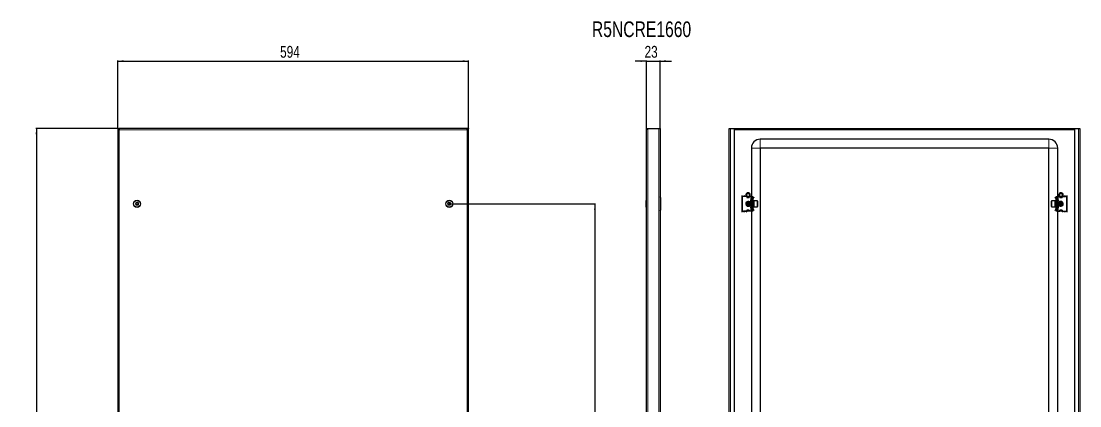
# Model space of a CAD drawing. Header units: millimetres. Extents: x -191 to 1603, y -702 to 1192.
# Drawn here: x -191 to 1603, y 541 to 1192 of the extents above; entities that cross this region are included whole.
import ezdxf

# ---------------------------------------------------------------- set-up
doc = ezdxf.new("R2010")
doc.units = ezdxf.units.MM
doc.layers.add('FORMAT', color=7, linetype='Continuous')
doc.styles.add('SLDTEXTSTYLE0', font='TXT', dxfattribs={"width": 0.75})
doc.dimstyles.new('SLDDIMSTYLE0', dxfattribs={"dimtxt": 20, "dimasz": 10, "dimexe": 0, "dimexo": 0.0625, "dimgap": 5, "dimtad": 2, "dimdec": 1, "dimrnd": 1e-09, "dimzin": 12, "dimdsep": 46, "dimtxsty": 'SLDTEXTSTYLE0', "dimsah": 1, "dimcen": 0.09, "dimadec": 0, "dimazin": 3, "dimtfac": 1, "dimtmove": 0, "dimatfit": 0, "dimfxl": 0, "dimfrac": 2, "dimtolj": 1, "dimtzin": 12, "dimarcsym": 0})
doc.dimstyles.new('SLDDIMSTYLE1', dxfattribs={"dimtxt": 20, "dimasz": 10, "dimexe": 0, "dimexo": 0.0625, "dimgap": 5, "dimtad": 2, "dimdec": 1, "dimrnd": 1e-09, "dimzin": 12, "dimdsep": 46, "dimtxsty": 'SLDTEXTSTYLE0', "dimsah": 1, "dimcen": 0.09, "dimadec": 0, "dimazin": 3, "dimtfac": 1, "dimtofl": 0, "dimtmove": 0, "dimatfit": 3, "dimfxl": 0, "dimfrac": 2, "dimtolj": 1, "dimtzin": 12, "dimarcsym": 0})

# ---------------------------------------------------------------- blocks, each defined once
blk = doc.blocks.new('_D')
at = {"layer": 'FORMAT'}
for p, q in [((868.5, 1124.4), (849.3, 1124.4)), ((868.5, 1008.1), (868.5, 1125.4)), ((868.5, 1124.4), (891.5, 1124.4)), ((891.5, 1010.2), (891.5, 1125.4)), ((891.5, 1124.4), (910.7, 1124.4))]:
    blk.add_line(p, q, dxfattribs=at)
for points in [[(868.5, 1124.4), (858.5, 1125.9), (858.5, 1122.8)], [(891.5, 1124.4), (901.5, 1122.8), (901.5, 1125.9)]]:
    blk.add_solid(points, dxfattribs=at)
at = {"layer": 'FORMAT', "insert": (865.2, 1150.1), "char_height": 20, "attachment_point": 1, "style": 'SLDTEXTSTYLE0'}
blk.add_mtext('23', dxfattribs=at)
blk = doc.blocks.new('_D_1')
at = {"layer": 'FORMAT'}
for p, q in [((-27, 1010.2), (-166, 1010.2)), ((-165, 1010.2), (-165, -544.8)), ((-27, -544.8), (-166, -544.8))]:
    blk.add_line(p, q, dxfattribs=at)
for points in [[(-165, 1010.2), (-166.6, 1000.2), (-163.5, 1000.2)], [(-165, -544.8), (-163.5, -534.8), (-166.6, -534.8)]]:
    blk.add_solid(points, dxfattribs=at)
at = {"layer": 'FORMAT', "insert": (-190.8, 203.1), "char_height": 20, "attachment_point": 1, "rotation": 90, "style": 'SLDTEXTSTYLE0'}
blk.add_mtext('1555', dxfattribs=at)
blk = doc.blocks.new('_D_2')
at = {"layer": 'FORMAT'}
for p, q in [((-27, 1010.2), (-27, 1125.4)), ((-27, 1124.4), (567, 1124.4)), ((567, 1010.2), (567, 1125.4))]:
    blk.add_line(p, q, dxfattribs=at)
for points in [[(-27, 1124.4), (-17, 1122.8), (-17, 1125.9)], [(567, 1124.4), (557, 1125.9), (557, 1122.8)]]:
    blk.add_solid(points, dxfattribs=at)
at = {"layer": 'FORMAT', "insert": (247.8, 1150.1), "char_height": 20, "attachment_point": 1, "style": 'SLDTEXTSTYLE0'}
blk.add_mtext('594', dxfattribs=at)
blk = doc.blocks.new('_D_3')
at = {"layer": 'FORMAT'}
for p, q in [((534.5, 882.7), (782.1, 882.7)), ((781.1, 882.7), (781.1, -417.3)), ((534.5, -417.3), (782.1, -417.3))]:
    blk.add_line(p, q, dxfattribs=at)
for points in [[(781.1, 882.7), (779.6, 872.7), (782.7, 872.7)], [(781.1, -417.3), (782.7, -407.3), (779.6, -407.3)]]:
    blk.add_solid(points, dxfattribs=at)
at = {"layer": 'FORMAT', "insert": (755.4, 203.1), "char_height": 20, "attachment_point": 1, "rotation": 90, "style": 'SLDTEXTSTYLE0'}
blk.add_mtext('1300', dxfattribs=at)

msp = doc.modelspace()

# ---------------------------------------------------------------- linework, layer by layer
at = {"color": 7, "linetype": 'Continuous', "lineweight": 25}
for p, q in [((-27.04, 1010.2), (-27.04, -544.8)), ((-27.04, 1010.2), (-25.54, 1010.2)), ((-25.34, 1010.2), (-25.54, 1010.2)), ((-25.34, 1009.09), (-25.34, 1010.2)), ((565.26, 1010.2), (-25.34, 1010.2)), ((565.26, 1009.08), (565.26, 1010.2)), ((565.46, 1010.2), (565.26, 1010.2)), ((565.46, 1010.2), (566.96, 1010.2)), ((566.96, -544.8), (566.96, 1010.2)), ((868.5, -542.7), (868.5, 1008.1)), ((870.6, 1010.2), (889.4, 1010.2)), ((889.4, 1010.2), (891.5, 1010.2)), ((891.5, 1010.2), (891.5, -544.8)), ((1008.66, 1010.2), (1010.76, 1010.2)), ((1008.66, -544.8), (1008.66, 1010.2)), ((1010.76, 1010.2), (1017.16, 1010.2)), ((1017.16, 1010.2), (1017.16, -544.8)), ((1017.16, 1010.2), (1594.16, 1010.2)), ((1017.16, 1008.7), (1594.16, 1008.7)), ((1594.16, -544.8), (1594.16, 1010.2)), ((1594.16, 1010.2), (1600.56, 1010.2)), ((1600.56, 1010.2), (1602.66, 1010.2)), ((1602.66, 1010.2), (1602.66, -544.8)), ((1550.16, 992.2), (1061.16, 992.2)), ((1046.16, 977.2), (1046.16, 895.2)), ((1061.16, 977.2), (1061.16, -511.8)), ((1550.16, 977.2), (1061.16, 977.2)), ((1550.16, -511.8), (1550.16, 977.2)), ((1565.16, 895.2), (1565.16, 977.2)), ((868.5, 888.49), (868.2, 888.49)), ((868.2, 876.92), (868.2, 888.49)), ((892, 893.2), (892, 872.2)), ((1030.16, 895.45), (1030.16, 869.95)), ((1030.66, 893.2), (1030.66, 872.2)), ((1038.66, 895.2), (1032.66, 895.2)), ((1038.66, 895.2), (1038.66, 893.2)), ((1038.86, 894.41), (1038.66, 894.53)), ((1038.66, 893.2), (1042.66, 893.2)), ((1038.86, 893.2), (1038.86, 894.41)), ((1038.91, 894.82), (1039.24, 895.06)), ((1039.41, 894.82), (1038.91, 894.47)), ((1038.91, 894.47), (1038.91, 894.82)), ((1038.91, 893.55), (1038.91, 894.47)), ((1038.91, 893.2), (1038.91, 893.55)), ((1039.41, 894.97), (1039.41, 894.82)), ((1039.41, 894.82), (1039.81, 894.82)), ((1040.14, 880.14), (1040.97, 879.95)), ((1041.21, 885.7), (1040.66, 885.15)), ((1040.66, 885.15), (1040.66, 880.25)), ((1040.66, 880.25), (1041.21, 879.7)), ((1041.27, 885.7), (1041.21, 885.7)), ((1041.21, 885.7), (1041.21, 879.7)), ((1041.21, 879.7), (1041.27, 879.7)), ((1041.66, 885.15), (1041.27, 885.7)), ((1041.27, 885.7), (1041.27, 881.55)), ((1041.27, 881.55), (1041.27, 879.7)), ((1041.27, 879.7), (1041.66, 880.25)), ((1041.45, 879.96), (1041.82, 880.02)), ((1041.5, 894.82), (1041.91, 894.82)), ((1042.05, 885.7), (1041.66, 885.15)), ((1041.66, 885.15), (1041.66, 881.77)), ((1041.66, 881.77), (1041.66, 880.25)), ((1041.66, 880.25), (1042.05, 879.7)), ((1041.91, 894.82), (1041.91, 894.97)), ((1042.41, 894.47), (1041.91, 894.82)), ((1042.27, 885.7), (1042.05, 885.7)), ((1042.05, 885.7), (1042.05, 881.55)), ((1042.05, 881.55), (1042.05, 879.7)), ((1042.05, 879.7), (1042.27, 879.7)), ((1042.08, 895.06), (1042.41, 894.82)), ((1042.66, 885.15), (1042.27, 885.7)), ((1042.27, 885.7), (1042.27, 881.55)), ((1042.27, 881.55), (1042.27, 879.7)), ((1042.27, 879.7), (1042.66, 880.25)), ((1042.41, 894.82), (1042.41, 894.47)), ((1042.66, 894.53), (1042.41, 894.38)), ((1042.41, 894.47), (1042.41, 893.55)), ((1042.41, 893.55), (1042.41, 893.2)), ((1042.49, 885.39), (1042.73, 885.25)), ((1042.73, 880.15), (1042.49, 880.01)), ((1042.66, 893.2), (1042.66, 895.2)), ((1045.16, 895.2), (1042.66, 895.2)), ((1043.05, 885.7), (1042.66, 885.15)), ((1042.66, 885.15), (1042.66, 881.77)), ((1042.66, 881.77), (1042.66, 880.25)), ((1042.66, 880.25), (1043.05, 879.7)), ((1043.27, 885.7), (1043.05, 885.7)), ((1043.05, 885.7), (1043.05, 881.55)), ((1043.05, 881.55), (1043.05, 879.7)), ((1043.05, 879.7), (1043.27, 879.7)), ((1043.66, 885.15), (1043.27, 885.7)), ((1043.27, 885.7), (1043.27, 881.55)), ((1043.27, 881.55), (1043.27, 879.7)), ((1043.27, 879.7), (1043.66, 880.25)), ((1044.05, 885.7), (1043.66, 885.15)), ((1043.66, 885.15), (1043.66, 881.77)), ((1043.66, 881.77), (1043.66, 880.25)), ((1043.66, 880.25), (1044.05, 879.7)), ((1044.27, 885.7), (1044.05, 885.7)), ((1044.05, 885.7), (1044.05, 881.55)), ((1044.05, 881.55), (1044.05, 879.7)), ((1044.05, 879.7), (1044.27, 879.7)), ((1044.66, 885.15), (1044.27, 885.7)), ((1044.27, 885.7), (1044.27, 881.55)), ((1044.27, 881.55), (1044.27, 879.7)), ((1044.27, 879.7), (1044.66, 880.25)), ((1044.66, 889.7), (1044.66, 887.7)), ((1045.16, 889.7), (1044.66, 889.7)), ((1044.66, 887.95), (1045.66, 887.95)), ((1044.66, 887.7), (1046.33, 886.73)), ((1046.16, 886.7), (1044.66, 886.7)), ((1044.66, 886.7), (1044.66, 878.7)), ((1046.66, 895.2), (1045.16, 895.2)), ((1046.66, 889.7), (1045.16, 889.7)), ((1045.66, 887.95), (1046.16, 887.95)), ((1046.16, 887.95), (1046.16, 886.83)), ((1046.66, 895.2), (1048.66, 895.2)), ((1046.66, 893.2), (1046.66, 895.2)), ((1046.66, 893.2), (1046.66, 872.2)), ((1047.66, 872.2), (1047.66, 893.2)), ((1048.66, 895.2), (1048.66, 894.93)), ((1048.66, 894.93), (1048.66, 870.47)), ((1048.66, 894.11), (1048.87, 893.91)), ((1049.16, 891.45), (1048.66, 891.45)), ((1049.16, 887.95), (1048.66, 887.95)), ((1049.05, 885.7), (1048.66, 885.15)), ((1048.66, 880.25), (1049.05, 879.7)), ((1049.27, 885.7), (1049.05, 885.7)), ((1049.05, 885.7), (1049.05, 881.55)), ((1049.05, 881.55), (1049.05, 879.7)), ((1049.05, 879.7), (1049.27, 879.7)), ((1049.16, 893.2), (1049.16, 892.74)), ((1049.16, 887.95), (1049.16, 891.45)), ((1049.16, 885.7), (1049.16, 887.95)), ((1049.16, 877.45), (1049.16, 879.7)), ((1049.24, 892.86), (1050.22, 893.84)), ((1049.6, 892.51), (1049.24, 892.86)), ((1049.66, 885.15), (1049.27, 885.7)), ((1049.27, 885.7), (1049.27, 881.55)), ((1049.27, 881.55), (1049.27, 879.7)), ((1049.27, 879.7), (1049.66, 880.25)), ((1049.6, 892.51), (1050.57, 893.49)), ((1050.05, 885.7), (1049.66, 885.15)), ((1049.66, 885.15), (1049.66, 881.77)), ((1049.66, 881.77), (1049.66, 880.25)), ((1049.66, 880.25), (1050.05, 879.7)), ((1050.41, 885.7), (1050.05, 885.7)), ((1050.05, 885.7), (1050.05, 881.55)), ((1050.05, 881.55), (1050.05, 879.7)), ((1050.05, 879.7), (1050.41, 879.7)), ((1050.22, 893.84), (1050.57, 893.49)), ((1056.06, 887.7), (1050.66, 887.7)), ((1050.66, 887.7), (1050.66, 877.7)), ((1056.66, 887.1), (1056.66, 878.3)), ((1554.66, 886.77), (1554.66, 887.1)), ((1554.66, 878.3), (1554.66, 886.77)), ((1560.66, 887.7), (1555.26, 887.7)), ((1560.66, 887.32), (1560.66, 887.7)), ((1560.66, 877.7), (1560.66, 887.32)), ((1561.1, 893.84), (1560.74, 893.49)), ((1561.72, 892.51), (1560.74, 893.49)), ((1561.27, 885.7), (1560.91, 885.7)), ((1560.91, 879.7), (1561.27, 879.7)), ((1562.07, 892.86), (1561.1, 893.84)), ((1561.66, 885.15), (1561.27, 885.7)), ((1561.27, 881.55), (1561.27, 885.7)), ((1561.27, 879.7), (1561.27, 881.55)), ((1561.27, 879.7), (1561.66, 880.25)), ((1562.05, 885.7), (1561.66, 885.15)), ((1561.66, 881.77), (1561.66, 885.15)), ((1561.66, 880.25), (1561.66, 881.77)), ((1561.66, 880.25), (1562.05, 879.7)), ((1561.72, 892.51), (1562.07, 892.86)), ((1562.27, 885.7), (1562.05, 885.7)), ((1562.05, 881.55), (1562.05, 885.7)), ((1562.05, 879.7), (1562.05, 881.55)), ((1562.05, 879.7), (1562.27, 879.7)), ((1562.16, 893.2), (1562.16, 892.81)), ((1562.16, 891.45), (1562.66, 891.45)), ((1562.16, 891.45), (1562.16, 887.95)), ((1562.66, 887.95), (1562.16, 887.95)), ((1562.16, 887.95), (1562.16, 885.7)), ((1562.16, 879.7), (1562.16, 877.45)), ((1562.66, 885.15), (1562.27, 885.7)), ((1562.27, 881.55), (1562.27, 885.7)), ((1562.27, 879.7), (1562.27, 881.55)), ((1562.27, 879.7), (1562.66, 880.25)), ((1562.45, 893.91), (1562.66, 894.11)), ((1562.66, 895.2), (1564.66, 895.2)), ((1562.66, 894.93), (1562.66, 895.2)), ((1562.66, 870.47), (1562.66, 894.93)), ((1563.66, 893.2), (1563.66, 872.2)), ((1564.66, 895.2), (1564.66, 893.2)), ((1564.66, 895.2), (1566.16, 895.2)), ((1564.66, 872.2), (1564.66, 893.2)), ((1566.16, 889.7), (1564.66, 889.7)), ((1564.98, 886.73), (1566.66, 887.7)), ((1565.16, 886.83), (1565.16, 887.95)), ((1565.16, 887.95), (1565.66, 887.95)), ((1566.66, 886.7), (1565.16, 886.7)), ((1565.66, 887.95), (1566.66, 887.95)), ((1566.16, 895.2), (1568.66, 895.2)), ((1566.66, 889.7), (1566.16, 889.7)), ((1566.66, 887.7), (1566.66, 889.7)), ((1566.66, 878.7), (1566.66, 886.7)), ((1567.05, 885.7), (1566.66, 885.15)), ((1566.66, 880.25), (1567.05, 879.7)), ((1567.27, 885.7), (1567.05, 885.7)), ((1567.05, 881.55), (1567.05, 885.7)), ((1567.05, 879.7), (1567.05, 881.55)), ((1567.05, 879.7), (1567.27, 879.7)), ((1567.66, 885.15), (1567.27, 885.7)), ((1567.27, 881.55), (1567.27, 885.7)), ((1567.27, 879.7), (1567.27, 881.55)), ((1567.27, 879.7), (1567.66, 880.25)), ((1568.05, 885.7), (1567.66, 885.15)), ((1567.66, 881.77), (1567.66, 885.15)), ((1567.66, 880.25), (1567.66, 881.77)), ((1567.66, 880.25), (1568.05, 879.7)), ((1568.27, 885.7), (1568.05, 885.7)), ((1568.05, 881.55), (1568.05, 885.7)), ((1568.05, 879.7), (1568.05, 881.55)), ((1568.05, 879.7), (1568.27, 879.7)), ((1568.66, 885.15), (1568.27, 885.7)), ((1568.27, 881.55), (1568.27, 885.7)), ((1568.27, 879.7), (1568.27, 881.55)), ((1568.27, 879.7), (1568.66, 880.25)), ((1568.58, 885.25), (1568.83, 885.39)), ((1568.83, 880.01), (1568.58, 880.15)), ((1568.66, 895.2), (1568.66, 893.2)), ((1568.91, 894.38), (1568.66, 894.53)), ((1568.66, 893.2), (1572.66, 893.2)), ((1569.05, 885.7), (1568.66, 885.15)), ((1568.66, 881.77), (1568.66, 885.15)), ((1568.66, 880.25), (1568.66, 881.77)), ((1568.66, 880.25), (1569.05, 879.7)), ((1568.91, 894.82), (1569.24, 895.06)), ((1569.41, 894.82), (1568.91, 894.47)), ((1568.91, 894.47), (1568.91, 894.82)), ((1568.91, 893.55), (1568.91, 894.47)), ((1568.91, 893.2), (1568.91, 893.55)), ((1569.27, 885.7), (1569.05, 885.7)), ((1569.05, 881.55), (1569.05, 885.7)), ((1569.05, 879.7), (1569.05, 881.55)), ((1569.05, 879.7), (1569.27, 879.7)), ((1569.66, 885.15), (1569.27, 885.7)), ((1569.27, 881.55), (1569.27, 885.7)), ((1569.27, 879.7), (1569.27, 881.55)), ((1569.27, 879.7), (1569.66, 880.25)), ((1569.41, 894.97), (1569.41, 894.82)), ((1569.41, 894.82), (1569.81, 894.82)), ((1569.5, 880.02), (1569.87, 879.96)), ((1570.05, 885.7), (1569.66, 885.15)), ((1569.66, 881.77), (1569.66, 885.15)), ((1569.66, 880.25), (1569.66, 881.77)), ((1569.66, 880.25), (1570.05, 879.7)), ((1570.1, 885.7), (1570.05, 885.7)), ((1570.05, 881.55), (1570.05, 885.7)), ((1570.05, 879.7), (1570.05, 881.55)), ((1570.05, 879.7), (1570.1, 879.7)), ((1570.66, 885.15), (1570.1, 885.7)), ((1570.1, 885.47), (1570.1, 885.7)), ((1570.1, 879.7), (1570.1, 885.47)), ((1570.1, 879.7), (1570.66, 880.25)), ((1570.35, 879.95), (1571.18, 880.14)), ((1570.66, 884.96), (1570.66, 885.15)), ((1570.66, 880.25), (1570.66, 884.96)), ((1571.5, 894.82), (1571.91, 894.82)), ((1571.91, 894.82), (1571.91, 894.97)), ((1572.41, 894.47), (1571.91, 894.82)), ((1572.08, 895.06), (1572.41, 894.82)), ((1572.41, 894.82), (1572.41, 894.47)), ((1572.41, 894.47), (1572.41, 893.55)), ((1572.41, 893.55), (1572.41, 893.2)), ((1572.66, 894.53), (1572.46, 894.41)), ((1572.46, 894.41), (1572.46, 893.2)), ((1572.66, 893.2), (1572.66, 895.2)), ((1572.66, 895.2), (1578.66, 895.2)), ((1580.66, 872.2), (1580.66, 893.2)), ((1581.16, 869.95), (1581.16, 895.45)), ((868.2, 876.92), (868.5, 876.92)), ((1038.66, 870.2), (1032.66, 870.2)), ((1038.16, 870.2), (1038.16, 869.95)), ((1042.66, 872.2), (1038.66, 872.2)), ((1038.66, 872.2), (1038.66, 870.2)), ((1038.66, 870.32), (1038.86, 870.32)), ((1038.86, 870.32), (1038.86, 872.2)), ((1038.91, 871.85), (1038.91, 872.2)), ((1038.91, 870.93), (1038.91, 871.85)), ((1038.91, 870.93), (1039.41, 870.58)), ((1038.91, 870.58), (1038.91, 870.93)), ((1039.41, 870.23), (1038.91, 870.58)), ((1041.91, 870.58), (1039.41, 870.58)), ((1039.41, 870.58), (1039.41, 870.23)), ((1041.91, 870.23), (1039.41, 870.23)), ((1041.91, 870.58), (1042.41, 870.93)), ((1041.91, 870.23), (1041.91, 870.58)), ((1042.41, 870.58), (1041.91, 870.23)), ((1042.41, 872.2), (1042.41, 871.85)), ((1042.41, 871.85), (1042.41, 870.93)), ((1042.41, 870.93), (1042.41, 870.58)), ((1042.66, 870.2), (1042.66, 872.2)), ((1045.16, 870.2), (1042.66, 870.2)), ((1044.66, 878.7), (1046.16, 878.7)), ((1046.33, 878.67), (1044.66, 877.7)), ((1044.66, 877.7), (1044.66, 875.7)), ((1045.66, 877.45), (1044.66, 877.45)), ((1044.66, 875.7), (1045.16, 875.7)), ((1045.16, 875.7), (1046.66, 875.7)), ((1046.66, 870.2), (1045.16, 870.2)), ((1046.16, 877.45), (1045.66, 877.45)), ((1046.16, 878.57), (1046.16, 877.45)), ((1046.16, 870.2), (1046.16, 520.2)), ((1046.66, 870.2), (1046.66, 872.2)), ((1048.66, 870.2), (1046.66, 870.2)), ((1048.66, 877.45), (1049.16, 877.45)), ((1049.16, 873.95), (1048.66, 873.95)), ((1048.87, 871.49), (1048.66, 871.29)), ((1048.66, 870.47), (1048.66, 870.2)), ((1049.16, 873.95), (1049.16, 877.45)), ((1049.16, 872.2), (1049.16, 872.59)), ((1049.6, 872.89), (1049.24, 872.54)), ((1049.24, 872.54), (1050.22, 871.56)), ((1049.6, 872.89), (1050.57, 871.91)), ((1050.22, 871.56), (1050.57, 871.91)), ((1050.66, 877.7), (1056.06, 877.7)), ((1555.26, 877.7), (1560.66, 877.7)), ((1561.72, 872.89), (1560.74, 871.91)), ((1561.1, 871.56), (1560.74, 871.91)), ((1562.07, 872.54), (1561.1, 871.56)), ((1561.72, 872.89), (1562.07, 872.54)), ((1562.16, 877.45), (1562.66, 877.45)), ((1562.16, 877.45), (1562.16, 873.95)), ((1562.16, 873.95), (1562.66, 873.95)), ((1562.16, 872.2), (1562.16, 872.66)), ((1562.66, 871.29), (1562.45, 871.49)), ((1562.66, 870.2), (1562.66, 870.47)), ((1564.66, 870.2), (1562.66, 870.2)), ((1564.66, 875.7), (1566.16, 875.7)), ((1564.66, 872.2), (1564.66, 870.2)), ((1564.66, 870.2), (1566.16, 870.2)), ((1566.66, 877.7), (1564.98, 878.67)), ((1565.16, 878.7), (1566.66, 878.7)), ((1565.16, 877.45), (1565.16, 878.57)), ((1565.66, 877.45), (1565.16, 877.45)), ((1565.16, 520.2), (1565.16, 870.2)), ((1566.66, 877.45), (1565.66, 877.45)), ((1566.16, 875.7), (1566.66, 875.7)), ((1566.16, 870.2), (1568.66, 870.2)), ((1566.66, 875.7), (1566.66, 877.7)), ((1572.66, 872.2), (1568.66, 872.2)), ((1568.66, 872.2), (1568.66, 870.2)), ((1568.91, 871.85), (1568.91, 872.2)), ((1568.91, 870.93), (1568.91, 871.85)), ((1568.91, 870.58), (1568.91, 870.93)), ((1568.91, 870.93), (1569.41, 870.58)), ((1569.41, 870.23), (1568.91, 870.58)), ((1569.41, 870.58), (1569.41, 870.23)), ((1571.91, 870.58), (1569.41, 870.58)), ((1571.91, 870.23), (1569.41, 870.23)), ((1571.91, 870.58), (1572.41, 870.93)), ((1571.91, 870.23), (1571.91, 870.58)), ((1572.41, 870.58), (1571.91, 870.23)), ((1572.41, 872.2), (1572.41, 871.85)), ((1572.41, 871.85), (1572.41, 870.93)), ((1572.41, 870.93), (1572.41, 870.58)), ((1572.46, 872.2), (1572.46, 870.32)), ((1572.46, 870.32), (1572.66, 870.32)), ((1572.66, 870.2), (1572.66, 872.2)), ((1572.66, 870.2), (1578.66, 870.2)), ((1573.16, 869.95), (1573.16, 870.2))]:
    msp.add_line(p, q, dxfattribs=at)
at = {"color": 8, "linetype": 'Continuous', "lineweight": 18}
for p, q in [((-24.94, 1008.1), (-24.94, -542.7)), ((564.86, 1008.1), (-24.94, 1008.1)), ((564.86, -542.7), (564.86, 1008.1)), ((870.6, -544.8), (870.6, 1010.2)), ((889.4, -544.8), (889.4, 1010.2)), ((1010.76, 1010.2), (1010.76, -544.8)), ((1017.16, 1008.1), (1594.16, 1008.1)), ((1600.56, 1010.2), (1600.56, -544.8)), ((1061.16, 977.2), (1061.16, 992.2)), ((1550.16, 977.2), (1550.16, 992.2)), ((1061.16, 977.2), (1046.16, 977.2)), ((1550.16, 977.2), (1565.16, 977.2)), ((1030.16, 895.45), (1034.16, 895.45)), ((1034.16, 895.45), (1037.66, 895.45)), ((1042.41, 893.55), (1038.91, 893.55)), ((1045.16, 895.2), (1045.16, 889.7)), ((1045.66, 889.7), (1045.66, 887.95)), ((1046.16, 878.7), (1046.16, 886.7)), ((1047.66, 893.2), (1046.66, 893.2)), ((1048.66, 893.7), (1048.87, 893.91)), ((1048.66, 893.2), (1049.16, 893.2)), ((1050.41, 885.47), (1050.41, 885.7)), ((1050.41, 879.7), (1050.41, 885.47)), ((1056.06, 877.7), (1056.06, 887.7)), ((1555.26, 887.7), (1555.26, 887.32)), ((1555.26, 887.32), (1555.26, 877.7)), ((1560.91, 885.7), (1560.91, 879.7)), ((1562.66, 893.2), (1562.16, 893.2)), ((1562.66, 893.7), (1562.45, 893.91)), ((1564.66, 893.2), (1563.66, 893.2)), ((1565.16, 886.7), (1565.16, 878.7)), ((1565.66, 887.95), (1565.66, 889.7)), ((1566.16, 889.7), (1566.16, 895.2)), ((1572.41, 893.55), (1568.91, 893.55)), ((1573.66, 895.45), (1577.16, 895.45)), ((1581.16, 895.45), (1577.16, 895.45)), ((1030.16, 869.95), (1034.16, 869.95)), ((1038.16, 869.95), (1034.16, 869.95)), ((1038.91, 871.85), (1042.41, 871.85)), ((1045.16, 875.7), (1045.16, 870.2)), ((1045.66, 877.45), (1045.66, 875.7)), ((1046.66, 872.2), (1047.66, 872.2)), ((1048.66, 872.2), (1049.16, 872.2)), ((1048.66, 871.7), (1048.87, 871.49)), ((1562.66, 872.2), (1562.16, 872.2)), ((1562.66, 871.7), (1562.45, 871.49)), ((1563.66, 872.2), (1564.66, 872.2)), ((1565.66, 875.7), (1565.66, 877.45)), ((1566.16, 870.2), (1566.16, 875.7)), ((1568.91, 871.85), (1572.41, 871.85)), ((1577.16, 869.95), (1573.16, 869.95)), ((1581.16, 869.95), (1577.16, 869.95))]:
    msp.add_line(p, q, dxfattribs=at)
at = {"color": 7, "linetype": 'Continuous', "lineweight": 25, "flags": 128}
for points in [[(1041.82, 885.38), (1041.69, 885.41), (1041.45, 885.44)], [(1569.87, 885.44), (1569.62, 885.41), (1569.5, 885.38)]]:
    msp.add_lwpolyline(points, dxfattribs=at)
at = {"color": 7, "linetype": 'Continuous', "lineweight": 25}
for centre, radius in [((1040.66, 897.7), 3), ((1040.66, 897.7), 2.5), ((1570.66, 897.7), 3), ((1570.66, 897.7), 2.5), ((5.46, 882.7), 6), ((5.46, 882.7), 5.78), ((5.46, 882.7), 1.85), ((534.46, 882.7), 6), ((534.46, 882.7), 5.78), ((534.46, 882.7), 1.85)]:
    msp.add_circle(centre, radius, dxfattribs=at)
for centre, radius, start, end in [((1061.16, 977.2), 15, 90, 180), ((1550.16, 977.2), 15, 0, 90), ((1040.66, 897.7), 3.75, 0, 221.81031), ((1040.66, 897.7), 3.75, 318.18969, 0), ((1570.66, 897.7), 3.75, 0, 221.81031), ((1570.66, 897.7), 3.75, 318.18969, 0), ((890, 893.2), 2, 0, 41.40962), ((1032.66, 893.2), 2, 90, 180), ((1041.16, 882.7), 4, 45.71765, 270), ((1041.16, 882.7), 3, 74.33161, 285.66839), ((1041.16, 882.7), 2.76, 94.01261, 248.2426), ((1041.16, 882.7), 2.45, 101.79772, 258.20228), ((1041.16, 882.7), 4, 270, 314.28235), ((1046.16, 887.2), 0.5, 270, 0), ((1049.66, 893.2), 2, 120, 180), ((1048.16, 893.2), 1, 0, 45), ((1050.41, 885.95), 0.25, 270, 0), ((1050.41, 879.45), 0.25, 360, 90), ((1056.06, 887.1), 0.6, 0, 90), ((1555.26, 887.1), 0.6, 90, 180), ((1560.91, 885.95), 0.25, 180, 270), ((1560.91, 879.45), 0.25, 90, 180), ((1563.16, 893.2), 1, 135, 180), ((1561.66, 893.2), 2, 0, 60), ((1565.16, 887.2), 0.5, 180, 270), ((1570.16, 882.7), 4, 90, 134.28235), ((1570.16, 882.7), 4, 225.71765, 90), ((1570.16, 882.7), 3, 254.33161, 105.66839), ((1570.16, 882.7), 2.76, 291.7574, 85.98739), ((1570.16, 882.7), 2.45, 21.7574, 78.20228), ((1570.16, 882.7), 2.45, 281.79772, 21.7574), ((1578.66, 893.2), 2, 0, 90), ((890, 872.2), 2, 318.59038, 0), ((1032.66, 872.2), 2, 180, 270), ((1046.16, 878.2), 0.5, 0, 90), ((1049.66, 872.2), 2, 180, 240), ((1048.16, 872.2), 1, 315, 0), ((1056.06, 878.3), 0.6, 270, 360), ((1555.26, 878.3), 0.6, 180, 270), ((1563.16, 872.2), 1, 180, 225), ((1561.66, 872.2), 2, 300, 0), ((1565.16, 878.2), 0.5, 90, 180), ((1578.66, 872.2), 2, 270, 0)]:
    msp.add_arc(centre, radius, start, end, dxfattribs=at)
at = {"color": 8, "linetype": 'Continuous', "lineweight": 18}
for centre, start, end in [((1041.16, 882.7), 38.94244, 270), ((1041.16, 882.7), 270, 321.05756), ((1570.16, 882.7), 218.94244, 90), ((1570.16, 882.7), 90, 141.05756)]:
    msp.add_arc(centre, 4.5, start, end, dxfattribs=at)
at = {"color": 7, "linetype": 'Continuous', "lineweight": 25}
for points, knots in [([(-24.94, 1008.1), (-25.22, 1008.28), (-25.49, 1008.45), (-26, 1008.8), (-26.23, 1008.97), (-26.62, 1009.33), (-26.77, 1009.5), (-26.98, 1009.85), (-27.04, 1010.02), (-27.04, 1010.2)], [0, 0, 0, 0, 0.25, 0.25, 0.5, 0.5, 0.75, 0.75, 1, 1, 1, 1]), ([(-24.94, 1008.1), (-25.1, 1008.45), (-25.25, 1008.8), (-25.48, 1009.5), (-25.54, 1009.85), (-25.54, 1010.2)], [0, 0, 0, 0, 0.5, 0.5, 1, 1, 1, 1]), ([(-25.34, 1010.2), (-25.31, 1010.2), (-25.27, 1010.15), (-25.21, 1009.94), (-25.17, 1009.78), (-25.11, 1009.39), (-25.07, 1009.16), (-25.01, 1008.65), (-24.97, 1008.38), (-24.94, 1008.1)], [0, 0, 0, 0, 0.25, 0.25, 0.5, 0.5, 0.75, 0.75, 1, 1, 1, 1]), ([(564.86, 1008.1), (564.89, 1008.38), (564.93, 1008.65), (564.99, 1009.16), (565.03, 1009.39), (565.09, 1009.78), (565.13, 1009.94), (565.19, 1010.15), (565.23, 1010.2), (565.26, 1010.2)], [0, 0, 0, 0, 0.25, 0.25, 0.5, 0.5, 0.75, 0.75, 1, 1, 1, 1]), ([(566.96, 1010.2), (566.96, 1010.02), (566.91, 1009.85), (566.7, 1009.5), (566.54, 1009.33), (566.15, 1008.97), (565.92, 1008.8), (565.41, 1008.45), (565.14, 1008.28), (564.86, 1008.1)], [0, 0, 0, 0, 0.25, 0.25, 0.5, 0.5, 0.75, 0.75, 1, 1, 1, 1]), ([(565.46, 1010.2), (565.46, 1009.85), (565.4, 1009.5), (565.17, 1008.8), (565.02, 1008.45), (564.86, 1008.1)], [0, 0, 0, 0, 0.5, 0.5, 1, 1, 1, 1]), ([(870.6, 1010.2), (870.32, 1010.02), (870.05, 1009.85), (869.54, 1009.5), (869.31, 1009.33), (868.92, 1008.97), (868.76, 1008.8), (868.55, 1008.45), (868.5, 1008.28), (868.5, 1008.1)], [0, 0, 0, 0, 0.25, 0.25, 0.5, 0.5, 0.75, 0.75, 1, 1, 1, 1]), ([(1030.16, 895.45), (1030.25, 895.69), (1030.44, 896.18), (1030.64, 896.58), (1030.73, 896.77)], [0, 0, 0, 0, 0.5020654, 1, 1, 1, 1]), ([(1033.59, 896.76), (1033.67, 896.61), (1033.84, 896.26), (1034.03, 895.77), (1034.14, 895.49), (1034.16, 895.45)], [0, 0, 0, 0, 0.4154826, 0.9171518, 1, 1, 1, 1]), ([(1034.16, 895.45), (1034.25, 895.69), (1034.44, 896.18), (1034.64, 896.58), (1034.73, 896.77)], [0, 0, 0, 0, 0.5020654, 1, 1, 1, 1]), ([(1576.59, 896.76), (1576.67, 896.61), (1576.84, 896.26), (1577.03, 895.77), (1577.14, 895.49), (1577.16, 895.45)], [0, 0, 0, 0, 0.4154826, 0.9171518, 1, 1, 1, 1]), ([(1577.16, 895.45), (1577.25, 895.69), (1577.44, 896.18), (1577.64, 896.58), (1577.73, 896.77)], [0, 0, 0, 0, 0.5020654, 1, 1, 1, 1]), ([(1580.59, 896.76), (1580.67, 896.61), (1580.84, 896.26), (1581.03, 895.77), (1581.14, 895.49), (1581.16, 895.45)], [0, 0, 0, 0, 0.4154826, 0.9171518, 1, 1, 1, 1]), ([(6.5, 885.3), (6.49, 885.3), (6.46, 885.31), (6.4, 885.29), (6.28, 885.22), (5.99, 884.97), (5.58, 884.62), (4.95, 884.5), (4.46, 884.66), (4.11, 884.82), (3.88, 884.91), (3.79, 884.92), (3.75, 884.91), (3.72, 884.89), (3.7, 884.87), (3.68, 884.8), (3.7, 884.53), (3.81, 884.07), (3.81, 883.36), (3.32, 882.84), (2.93, 882.58), (2.73, 882.4), (2.69, 882.34), (2.69, 882.31), (2.69, 882.28), (2.72, 882.25), (2.75, 882.22), (2.82, 882.18), (3.03, 882.09), (3.39, 881.97), (3.85, 881.75), (4.23, 881.23), (4.28, 880.69), (4.32, 880.31), (4.36, 880.16), (4.4, 880.12), (4.42, 880.1), (4.46, 880.09), (4.52, 880.11), (4.64, 880.18), (4.94, 880.43), (5.35, 880.79), (5.97, 880.9), (6.46, 880.74), (6.82, 880.58), (7.04, 880.49), (7.13, 880.48), (7.17, 880.49), (7.2, 880.51), (7.22, 880.53), (7.24, 880.6), (7.22, 880.87), (7.11, 881.33), (7.11, 882.04), (7.6, 882.56), (8, 882.82), (8.2, 883), (8.23, 883.06), (8.24, 883.09), (8.23, 883.12), (8.21, 883.15), (8.17, 883.18), (8.1, 883.22), (7.9, 883.31), (7.53, 883.43), (7.07, 883.66), (6.7, 884.17), (6.64, 884.71), (6.6, 885.1), (6.56, 885.24), (6.53, 885.29), (6.51, 885.3), (6.5, 885.3)], [0, 0, 0, 0, 0.0020087, 0.00442, 0.0093647, 0.0255282, 0.0677053, 0.0957862, 0.1246456, 0.1503415, 0.1605194, 0.1633943, 0.1656965, 0.1672448, 0.1688741, 0.1707699, 0.1786058, 0.2119941, 0.2499945, 0.2879948, 0.3213831, 0.329219, 0.3311148, 0.3327441, 0.3342924, 0.3362166, 0.3385353, 0.3413178, 0.349662, 0.3753578, 0.4042173, 0.4322982, 0.4744753, 0.4906388, 0.4966691, 0.49844, 0.5, 0.5020087, 0.50442, 0.5093647, 0.5255282, 0.5677053, 0.5957862, 0.6246456, 0.6503415, 0.6605194, 0.6633943, 0.6656965, 0.6672448, 0.6688741, 0.6707699, 0.6786058, 0.7119941, 0.7499945, 0.7879948, 0.8213831, 0.829219, 0.8311148, 0.8327441, 0.8342924, 0.8362166, 0.8385353, 0.8413178, 0.849662, 0.8753578, 0.9042173, 0.9322982, 0.9744753, 0.9906388, 0.9966691, 0.99844, 1, 1, 1, 1]), ([(533.42, 885.3), (533.41, 885.29), (533.39, 885.28), (533.36, 885.23), (533.32, 885.09), (533.28, 884.71), (533.23, 884.17), (532.85, 883.65), (532.39, 883.43), (532.02, 883.31), (531.8, 883.21), (531.72, 883.16), (531.69, 883.13), (531.69, 883.09), (531.69, 883.06), (531.73, 883), (531.93, 882.82), (532.32, 882.56), (532.81, 882.04), (532.81, 881.33), (532.7, 880.87), (532.68, 880.6), (532.7, 880.53), (532.72, 880.51), (532.75, 880.49), (532.78, 880.48), (532.82, 880.48), (532.9, 880.5), (533.12, 880.58), (533.46, 880.74), (533.95, 880.9), (534.58, 880.79), (534.99, 880.43), (535.28, 880.18), (535.41, 880.1), (535.47, 880.09), (535.5, 880.1), (535.53, 880.12), (535.56, 880.17), (535.6, 880.31), (535.64, 880.69), (535.7, 881.23), (536.07, 881.75), (536.53, 881.97), (536.9, 882.1), (537.13, 882.19), (537.2, 882.24), (537.23, 882.28), (537.24, 882.31), (537.23, 882.34), (537.2, 882.4), (537, 882.58), (536.6, 882.84), (536.11, 883.36), (536.11, 884.07), (536.22, 884.53), (536.24, 884.8), (536.22, 884.87), (536.2, 884.89), (536.18, 884.91), (536.14, 884.92), (536.1, 884.92), (536.02, 884.9), (535.81, 884.82), (535.46, 884.66), (534.97, 884.5), (534.35, 884.61), (533.94, 884.97), (533.64, 885.22), (533.51, 885.3), (533.45, 885.31), (533.43, 885.3), (533.42, 885.3)], [0, 0, 0, 0, 0.0020087, 0.00442, 0.0093647, 0.0255282, 0.0677053, 0.0957862, 0.1246456, 0.1503415, 0.1605194, 0.1633943, 0.1656965, 0.1672448, 0.1688741, 0.1707699, 0.1786058, 0.2119941, 0.2499945, 0.2879948, 0.3213831, 0.329219, 0.3311148, 0.3327441, 0.3342924, 0.3362166, 0.3385353, 0.3413178, 0.349662, 0.3753578, 0.4042173, 0.4322982, 0.4744753, 0.4906388, 0.4966691, 0.49844, 0.5, 0.5020087, 0.50442, 0.5093647, 0.5255282, 0.5677053, 0.5957862, 0.6246456, 0.6503415, 0.6605194, 0.6633943, 0.6656965, 0.6672448, 0.6688741, 0.6707699, 0.6786058, 0.7119941, 0.7499945, 0.7879948, 0.8213831, 0.829219, 0.8311148, 0.8327441, 0.8342924, 0.8362166, 0.8385353, 0.8413178, 0.849662, 0.8753578, 0.9042173, 0.9322982, 0.9744753, 0.9906388, 0.9966691, 0.99844, 1, 1, 1, 1]), ([(1049.24, 892.86), (1049.09, 892.68), (1048.79, 892.3), (1048.66, 891.77), (1048.66, 891.49), (1048.66, 891.45)], [0, 0, 0, 0, 0.4618628, 0.9237257, 1, 1, 1, 1]), ([(1049.6, 892.51), (1049.48, 892.36), (1049.29, 892.13), (1049.18, 891.75), (1049.16, 891.55), (1049.16, 891.45)], [0, 0, 0, 0, 0.4850424, 0.7384039, 1, 1, 1, 1]), ([(1562.16, 891.45), (1562.14, 891.64), (1562.11, 891.93), (1561.92, 892.28), (1561.79, 892.43), (1561.72, 892.51)], [0, 0, 0, 0, 0.4850424, 0.7384039, 1, 1, 1, 1]), ([(1562.66, 891.45), (1562.63, 891.69), (1562.58, 892.18), (1562.29, 892.63), (1562.1, 892.84), (1562.07, 892.86)], [0, 0, 0, 0, 0.4618628, 0.9237257, 1, 1, 1, 1]), ([(1030.73, 868.64), (1030.65, 868.8), (1030.48, 869.14), (1030.28, 869.63), (1030.17, 869.91), (1030.16, 869.95)], [0, 0, 0, 0, 0.4154826, 0.9171518, 1, 1, 1, 1]), ([(1034.16, 869.95), (1034.06, 869.71), (1033.87, 869.22), (1033.68, 868.82), (1033.59, 868.63)], [0, 0, 0, 0, 0.5020654, 1, 1, 1, 1]), ([(1034.73, 868.64), (1034.65, 868.8), (1034.48, 869.14), (1034.28, 869.63), (1034.17, 869.91), (1034.16, 869.95)], [0, 0, 0, 0, 0.4154826, 0.9171518, 1, 1, 1, 1]), ([(1038.16, 869.95), (1038.11, 869.83), (1038.02, 869.59), (1037.87, 869.24), (1037.73, 868.91), (1037.63, 868.72), (1037.59, 868.63)], [0, 0, 0, 0, 0.2474545, 0.5020799, 0.7495343, 1, 1, 1, 1]), ([(1048.66, 873.95), (1048.68, 873.71), (1048.73, 873.23), (1049.02, 872.77), (1049.22, 872.56), (1049.24, 872.54)], [0, 0, 0, 0, 0.4618628, 0.9237257, 1, 1, 1, 1]), ([(1049.16, 873.95), (1049.18, 873.76), (1049.21, 873.47), (1049.4, 873.12), (1049.53, 872.97), (1049.6, 872.89)], [0, 0, 0, 0, 0.4850424, 0.7384039, 1, 1, 1, 1]), ([(1561.72, 872.89), (1561.84, 873.04), (1562.02, 873.27), (1562.14, 873.65), (1562.15, 873.85), (1562.16, 873.95)], [0, 0, 0, 0, 0.4850424, 0.7384039, 1, 1, 1, 1]), ([(1562.07, 872.54), (1562.23, 872.73), (1562.53, 873.1), (1562.65, 873.63), (1562.66, 873.91), (1562.66, 873.95)], [0, 0, 0, 0, 0.4618628, 0.9237257, 1, 1, 1, 1]), ([(1573.73, 868.64), (1573.65, 868.8), (1573.48, 869.14), (1573.28, 869.63), (1573.17, 869.91), (1573.16, 869.95)], [0, 0, 0, 0, 0.4154826, 0.9171518, 1, 1, 1, 1]), ([(1577.16, 869.95), (1577.06, 869.71), (1576.87, 869.22), (1576.68, 868.82), (1576.59, 868.63)], [0, 0, 0, 0, 0.5020654, 1, 1, 1, 1]), ([(1577.73, 868.64), (1577.65, 868.8), (1577.48, 869.14), (1577.28, 869.63), (1577.17, 869.91), (1577.16, 869.95)], [0, 0, 0, 0, 0.4154826, 0.9171518, 1, 1, 1, 1]), ([(1581.16, 869.95), (1581.06, 869.71), (1580.87, 869.22), (1580.68, 868.82), (1580.59, 868.63)], [0, 0, 0, 0, 0.5020654, 1, 1, 1, 1])]:
    msp.add_open_spline(points, degree=3, knots=knots, dxfattribs=at)

# ---------------------------------------------------------------- texts
at = {"layer": 'FORMAT', "insert": (776.08, 1191.54), "char_height": 26.458, "attachment_point": 1, "style": 'SLDTEXTSTYLE0'}
msp.add_mtext('R5NCRE1660', dxfattribs=at)

# ---------------------------------------------------------------- dimensions: what is measured, and where the dimension line sits
at = {"layer": 'FORMAT'}
for base, p1, p2, dimstyle, picture, middle in [((566.96, 1124.37), (-27.04, 1010.2), (566.96, 1010.2), 'SLDDIMSTYLE1', '_D_2', (269.96, 1124.37)), ((891.5, 1124.37), (868.5, 1008.1), (891.5, 1010.2), 'SLDDIMSTYLE0', '_D', (880, 1124.37))]:
    dim = msp.add_linear_dim(base=base, p1=p1, p2=p2, dimstyle=dimstyle, dxfattribs=at)
    dim.commit()
    dim.dimension.update_dxf_attribs({"geometry": picture, "text_midpoint": middle, "dimtype": 160})
for base, p1, p2, picture, middle in [((-165.04, -544.8), (-27.04, 1010.2), (-27.04, -544.8), '_D_1', (-165.04, 232.7)), ((781.14, -417.3), (534.46, 882.7), (534.46, -417.3), '_D_3', (781.14, 232.7))]:
    dim = msp.add_linear_dim(base=base, p1=p1, p2=p2, angle=90, dimstyle='SLDDIMSTYLE1', dxfattribs=at)
    dim.commit()
    dim.dimension.update_dxf_attribs({"geometry": picture, "text_midpoint": middle, "dimtype": 160})

doc.saveas('drawing.dxf')
